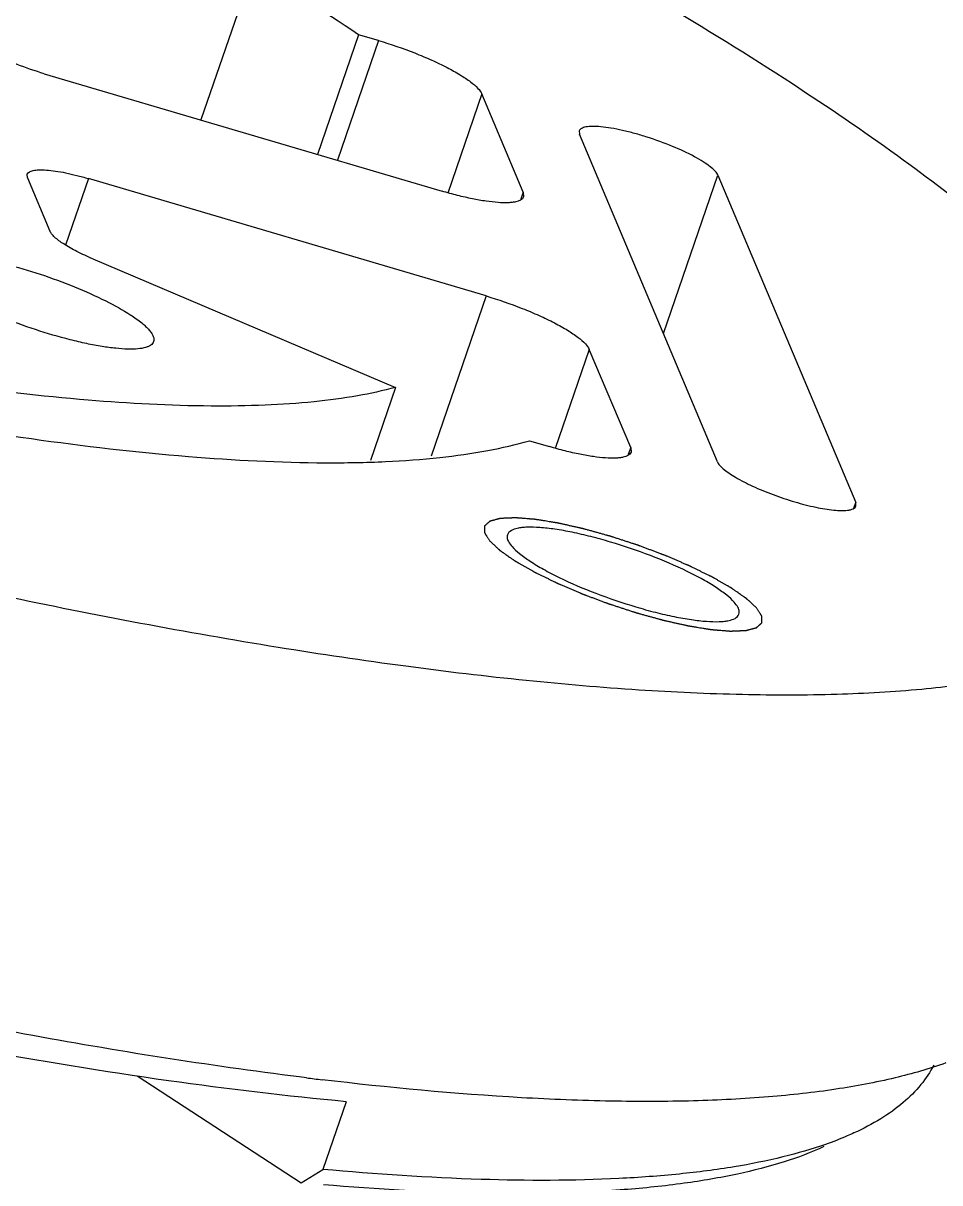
# Model space of a CAD drawing. Header units: millimetres. Extents: x 0 to 420, y 0 to 297.
# Drawn here: x 137.13 to 155.85, y 146.55 to 170.25 of the extents above; entities that cross this region are included whole.
import ezdxf

# ---------------------------------------------------------------- set-up
doc = ezdxf.new("R2010")
doc.units = ezdxf.units.MM
doc.header["$LTSCALE"] = 23.1
doc.layers.get('0').update_dxf_attribs({"linetype": 'CONTINUOUS'})
for name, color, linetype in [('3_ALL_AXES', 7, 'CONTINUOUS'), ('7_ALL_FEATURES', 7, 'CONTINUOUS'), ('AXIS', 7, 'CONTINUOUS')]:
    doc.layers.add(name, color=color, linetype=linetype)

msp = doc.modelspace()

# ---------------------------------------------------------------- linework, layer by layer
at = {"color": 7, "linetype": 'CONTINUOUS'}
for p, q in [((141.509, 170.461), (140.757, 168.269)), ((143.978, 170.012), (143.138, 167.565)), ((144.387, 169.892), (143.978, 170.012)), ((137.558, 169.214), (145.682, 166.814)), ((147.34, 166.793), (146.496, 168.8)), ((148.486, 168.046), (148.492, 167.976)), ((151.307, 161.285), (148.492, 167.976)), ((137.215, 167.089), (137.209, 167.159)), ((137.215, 167.089), (137.674, 165.997)), ((146.583, 164.673), (138.458, 167.073)), ((151.317, 167.141), (154.132, 160.451)), ((147.34, 166.793), (147.348, 166.699)), ((138.549, 165.431), (144.73, 162.806)), ((149.536, 161.574), (148.691, 163.581)), ((144.73, 162.806), (144.218, 161.314)), ((147.468, 161.716), (147.877, 161.595)), ((149.536, 161.574), (149.544, 161.481)), ((154.138, 160.38), (154.132, 160.451))]:
    msp.add_line(p, q, dxfattribs=at)
at = {"color": 9, "linetype": 'CONTINUOUS'}
for p, q in [((144.387, 169.892), (143.547, 167.445)), ((146.496, 168.8), (145.8, 166.773)), ((138.458, 167.073), (137.992, 165.714)), ((150.206, 163.903), (151.317, 167.141)), ((147.34, 166.793), (147.291, 166.649)), ((146.583, 164.673), (145.458, 161.397)), ((148.691, 163.581), (147.996, 161.555)), ((149.536, 161.574), (149.487, 161.431)), ((154.094, 160.34), (154.132, 160.451))]:
    msp.add_line(p, q, dxfattribs=at)
at = {"color": 7, "linetype": 'CONTINUOUS'}
for points, knots in [([(161.192, 159.264), (161.151, 159.145), (161.047, 158.912), (160.751, 158.466), (160.205, 157.962), (159.339, 157.48), (158.25, 157.094), (156.941, 156.804), (155.417, 156.61), (153.686, 156.513), (151.757, 156.513), (149.639, 156.612), (147.345, 156.808), (144.888, 157.101), (141.319, 157.632), (136.56, 158.534), (130.584, 159.932), (124.337, 161.643), (117.963, 163.627), (111.608, 165.839), (105.415, 168.229), (99.527, 170.743), (94.078, 173.321), (89.893, 175.533), (86.866, 177.3), (85.468, 178.175), (84.801, 178.61)], [0, 0, 0, 0, 0.004615, 0.009356, 0.019641, 0.031602, 0.045669, 0.062071, 0.080907, 0.1022, 0.125913, 0.151976, 0.180286, 0.21072, 0.243131, 0.313227, 0.389133, 0.469235, 0.551805, 0.635047, 0.71715, 0.796331, 0.870885, 0.939237, 0.970654, 1, 1, 1, 1]), ([(140.201, 175.878), (141.398, 175.318), (143.711, 174.2), (147.02, 172.476), (150.048, 170.767), (151.945, 169.595), (152.838, 169.012)], [0, 0, 0, 0, 0.275447, 0.535438, 0.777702, 1, 1, 1, 1]), ([(143.978, 170.012), (143.245, 170.504), (141.668, 171.494), (140.048, 172.409), (139.188, 172.874)], [0, 0, 0, 0, 0.474524, 1, 1, 1, 1]), ([(137.558, 169.214), (137.37, 169.269), (137.015, 169.391), (136.599, 169.574), (136.317, 169.73), (136.158, 169.836), (136.044, 169.932), (135.99, 170), (135.976, 170.032)], [0, 0, 0, 0, 0.32408, 0.624444, 0.752191, 0.858932, 0.941783, 1, 1, 1, 1]), ([(144.387, 169.892), (144.636, 169.818), (145.001, 169.692), (145.464, 169.499), (145.774, 169.35), (146.04, 169.203), (146.254, 169.062), (146.405, 168.934), (146.478, 168.843), (146.496, 168.8)], [0, 0, 0, 0, 0.324034, 0.480051, 0.624498, 0.752217, 0.858946, 0.941775, 1, 1, 1, 1]), ([(152.838, 169.012), (153.564, 168.539), (154.924, 167.611), (156.782, 166.199), (158.338, 164.848), (159.415, 163.741), (160.103, 162.89), (160.515, 162.3), (160.844, 161.733), (161.089, 161.189), (161.249, 160.669), (161.323, 160.173), (161.309, 159.702), (161.24, 159.404), (161.192, 159.264)], [0, 0, 0, 0, 0.193104, 0.366587, 0.519497, 0.651546, 0.709853, 0.76315, 0.811647, 0.855682, 0.895743, 0.932507, 0.966885, 1, 1, 1, 1]), ([(151.317, 167.141), (151.305, 167.171), (151.256, 167.234), (151.154, 167.324), (151.01, 167.422), (150.756, 167.568), (150.376, 167.743), (149.964, 167.893), (149.62, 167.995), (149.373, 168.057), (149.143, 168.103), (148.939, 168.131), (148.768, 168.141), (148.647, 168.133), (148.572, 168.115), (148.523, 168.094), (148.493, 168.067), (148.486, 168.046)], [0, 0, 0, 0, 0.031376, 0.07533, 0.131645, 0.199036, 0.35888, 0.535216, 0.622586, 0.70567, 0.781828, 0.848745, 0.904485, 0.94782, 0.96476, 0.978759, 1, 1, 1, 1]), ([(137.209, 167.159), (137.225, 167.204), (137.302, 167.233), (137.386, 167.246), (137.477, 167.252), (137.611, 167.248), (137.793, 167.227), (138, 167.19), (138.225, 167.138), (138.379, 167.096), (138.458, 167.073)], [0, 0, 0, 0, 0.110241, 0.153131, 0.202719, 0.321383, 0.464212, 0.627921, 0.808396, 1, 1, 1, 1]), ([(147.348, 166.699), (147.327, 166.64), (147.224, 166.6), (147.112, 166.583), (146.991, 166.574), (146.812, 166.58), (146.569, 166.608), (146.294, 166.657), (145.994, 166.726), (145.787, 166.783), (145.682, 166.814)], [0, 0, 0, 0, 0.110082, 0.152954, 0.202489, 0.321137, 0.46402, 0.627742, 0.808176, 1, 1, 1, 1]), ([(144.73, 162.806), (144.476, 162.735), (143.925, 162.616), (143.035, 162.498), (142.035, 162.431), (140.495, 162.41), (138.328, 162.527), (135.475, 162.861), (132.318, 163.391), (128.915, 164.108), (125.328, 165), (122.893, 165.69), (121.656, 166.061)], [0, 0, 0, 0, 0.033697, 0.071853, 0.114482, 0.16153, 0.268413, 0.391234, 0.528151, 0.67693, 0.835152, 1, 1, 1, 1]), ([(138.549, 165.431), (138.438, 165.478), (138.236, 165.571), (137.973, 165.718), (137.801, 165.84), (137.711, 165.933), (137.682, 165.976), (137.674, 165.997)], [0, 0, 0, 0, 0.342086, 0.632795, 0.854651, 0.9368, 1, 1, 1, 1]), ([(121.668, 165.356), (123.055, 164.937), (125.786, 164.157), (129.81, 163.151), (133.627, 162.343), (137.165, 161.747), (140.357, 161.374), (142.776, 161.248), (144.491, 161.277), (145.6, 161.357), (146.582, 161.495), (147.189, 161.634), (147.468, 161.716)], [0, 0, 0, 0, 0.165363, 0.324125, 0.473362, 0.610565, 0.73342, 0.840024, 0.886805, 0.929081, 0.966805, 1, 1, 1, 1]), ([(146.583, 164.673), (146.832, 164.599), (147.197, 164.474), (147.66, 164.28), (147.97, 164.132), (148.236, 163.984), (148.449, 163.843), (148.601, 163.715), (148.673, 163.624), (148.691, 163.581)], [0, 0, 0, 0, 0.324034, 0.480051, 0.624498, 0.752217, 0.858946, 0.941775, 1, 1, 1, 1]), ([(149.544, 161.481), (149.523, 161.421), (149.42, 161.382), (149.308, 161.365), (149.186, 161.356), (149.008, 161.362), (148.765, 161.389), (148.489, 161.438), (148.189, 161.507), (147.983, 161.564), (147.877, 161.595)], [0, 0, 0, 0, 0.110082, 0.152954, 0.202489, 0.321137, 0.46402, 0.627742, 0.808176, 1, 1, 1, 1]), ([(151.307, 161.285), (151.317, 161.26), (151.355, 161.208), (151.434, 161.133), (151.544, 161.051), (151.74, 160.928), (152.041, 160.775), (152.447, 160.608), (152.878, 160.464), (153.294, 160.356), (153.612, 160.301), (153.829, 160.287), (153.921, 160.29), (153.962, 160.294)], [0, 0, 0, 0, 0.027868, 0.065469, 0.112892, 0.16945, 0.305378, 0.461434, 0.623229, 0.77572, 0.904939, 0.957234, 1, 1, 1, 1]), ([(153.962, 160.294), (153.985, 160.297), (154.025, 160.304), (154.079, 160.321), (154.118, 160.346), (154.134, 160.369), (154.138, 160.38)], [0, 0, 0, 0, 0.334579, 0.605169, 0.82023, 1, 1, 1, 1])]:
    msp.add_open_spline(points, degree=3, knots=knots, dxfattribs=at)
at = {"color": 2, "linetype": 'CONTINUOUS'}
for points in [[(152.107, 158.301), (152.089, 158.317), (152.062, 158.341), (152.027, 158.374), (152.001, 158.398), (151.979, 158.418), (151.961, 158.435), (151.948, 158.447), (151.937, 158.457), (151.928, 158.465), (151.921, 158.471), (151.915, 158.477), (151.909, 158.482), (151.905, 158.486), (151.902, 158.489), (151.9, 158.491), (151.898, 158.492), (151.897, 158.494), (151.896, 158.495), (151.895, 158.495), (151.895, 158.495), (151.894, 158.496), (151.893, 158.496), (151.892, 158.497), (151.89, 158.499), (151.888, 158.5), (151.884, 158.503), (151.88, 158.505), (151.874, 158.51), (151.866, 158.515), (151.856, 158.522), (151.847, 158.529), (151.834, 158.538), (151.818, 158.549), (151.799, 158.562), (151.773, 158.58), (151.741, 158.602), (151.709, 158.624), (151.683, 158.642), (151.664, 158.655), (151.648, 158.667), (151.635, 158.675), (151.626, 158.682), (151.616, 158.689), (151.608, 158.694), (151.602, 158.699), (151.597, 158.702), (151.593, 158.705), (151.59, 158.707), (151.589, 158.708), (151.587, 158.709), (151.586, 158.71), (151.584, 158.711), (151.58, 158.713), (151.575, 158.716), (151.569, 158.719), (151.561, 158.724), (151.551, 158.73), (151.538, 158.737), (151.526, 158.744), (151.51, 158.753), (151.489, 158.765), (151.465, 158.779), (151.432, 158.797), (151.392, 158.821), (151.351, 158.844), (151.318, 158.863), (151.294, 158.877), (151.269, 158.891), (151.249, 158.902), (151.233, 158.912), (151.222, 158.917), (151.214, 158.922), (151.208, 158.926), (151.203, 158.928), (151.199, 158.93), (151.197, 158.932), (151.196, 158.933), (151.194, 158.933), (151.192, 158.935), (151.187, 158.937), (151.181, 158.94), (151.174, 158.943), (151.164, 158.948), (151.152, 158.954), (151.132, 158.964), (151.108, 158.976), (151.079, 158.99), (151.049, 159.004), (151.01, 159.023), (150.961, 159.047), (150.912, 159.071), (150.873, 159.09), (150.844, 159.105), (150.815, 159.119), (150.79, 159.131), (150.771, 159.141), (150.758, 159.147), (150.749, 159.151), (150.741, 159.155), (150.735, 159.158), (150.73, 159.16), (150.727, 159.162), (150.723, 159.164), (150.717, 159.166), (150.711, 159.169), (150.703, 159.172), (150.692, 159.177), (150.679, 159.183), (150.657, 159.192), (150.63, 159.203), (150.598, 159.217), (150.566, 159.231), (150.524, 159.249), (150.47, 159.272), (150.406, 159.299), (150.353, 159.322), (150.31, 159.34), (150.283, 159.351), (150.262, 159.361), (150.246, 159.367), (150.233, 159.373), (150.223, 159.377), (150.218, 159.379), (150.214, 159.381), (150.21, 159.383), (150.204, 159.385), (150.194, 159.388), (150.18, 159.394), (150.163, 159.4), (150.14, 159.409), (150.112, 159.419), (150.066, 159.436), (150.01, 159.457), (149.942, 159.483), (149.874, 159.508), (149.817, 159.53), (149.771, 159.547), (149.743, 159.557), (149.72, 159.566), (149.703, 159.572), (149.689, 159.577), (149.679, 159.581), (149.674, 159.583), (149.669, 159.585), (149.665, 159.586), (149.659, 159.588), (149.649, 159.591), (149.635, 159.596), (149.617, 159.602), (149.594, 159.609), (149.565, 159.619), (149.519, 159.634), (149.461, 159.653), (149.392, 159.675), (149.322, 159.698), (149.264, 159.717), (149.218, 159.732), (149.189, 159.741), (149.166, 159.749), (149.149, 159.754), (149.134, 159.759), (149.124, 159.762), (149.118, 159.764), (149.114, 159.766), (149.11, 159.767), (149.104, 159.768), (149.094, 159.771), (149.079, 159.775), (149.062, 159.78), (149.039, 159.786), (149.01, 159.794), (148.964, 159.807), (148.906, 159.823), (148.837, 159.842), (148.779, 159.858), (148.733, 159.871), (148.698, 159.881), (148.663, 159.89), (148.635, 159.898), (148.611, 159.904), (148.597, 159.908), (148.585, 159.912), (148.577, 159.914), (148.57, 159.916), (148.564, 159.917), (148.562, 159.918), (148.559, 159.919), (148.557, 159.919), (148.555, 159.92), (148.55, 159.921), (148.543, 159.922), (148.535, 159.924), (148.525, 159.927), (148.511, 159.93), (148.49, 159.934), (148.463, 159.94), (148.431, 159.948), (148.399, 159.955), (148.356, 159.964), (148.303, 159.976), (148.249, 159.988), (148.206, 159.998), (148.174, 160.005), (148.142, 160.012), (148.116, 160.018), (148.094, 160.023), (148.081, 160.026), (148.07, 160.028), (148.062, 160.03), (148.055, 160.032), (148.051, 160.033), (148.048, 160.033), (148.046, 160.034), (148.044, 160.034), (148.042, 160.034), (148.038, 160.035), (148.032, 160.036), (148.024, 160.037), (148.015, 160.039), (148.003, 160.041), (147.983, 160.044), (147.959, 160.048), (147.93, 160.052), (147.902, 160.057), (147.863, 160.063), (147.815, 160.071), (147.767, 160.079), (147.728, 160.085), (147.699, 160.09), (147.675, 160.094), (147.656, 160.097), (147.641, 160.099), (147.627, 160.101), (147.615, 160.103), (147.605, 160.105), (147.598, 160.106), (147.592, 160.107), (147.588, 160.108), (147.585, 160.108), (147.583, 160.108), (147.582, 160.108), (147.58, 160.109), (147.576, 160.109), (147.571, 160.109), (147.565, 160.11), (147.557, 160.111), (147.547, 160.111), (147.534, 160.112), (147.522, 160.113), (147.506, 160.115), (147.485, 160.116), (147.46, 160.118), (147.428, 160.121), (147.387, 160.124), (147.346, 160.128), (147.313, 160.13), (147.288, 160.132), (147.268, 160.134), (147.251, 160.135), (147.239, 160.136), (147.227, 160.137), (147.216, 160.138), (147.208, 160.139), (147.203, 160.139), (147.199, 160.139), (147.196, 160.14), (147.193, 160.14), (147.191, 160.14), (147.19, 160.14), (147.188, 160.14), (147.187, 160.14), (147.185, 160.14), (147.182, 160.14), (147.179, 160.14), (147.175, 160.14), (147.168, 160.139), (147.16, 160.139), (147.15, 160.139), (147.14, 160.138), (147.127, 160.138), (147.111, 160.137), (147.091, 160.136), (147.065, 160.135), (147.032, 160.134), (146.999, 160.133), (146.973, 160.131), (146.953, 160.131), (146.937, 160.13), (146.924, 160.129), (146.914, 160.129), (146.904, 160.129), (146.896, 160.128), (146.889, 160.128), (146.885, 160.128), (146.882, 160.128), (146.879, 160.128), (146.877, 160.128), (146.876, 160.127), (146.875, 160.127), (146.874, 160.127), (146.874, 160.127), (146.874, 160.127), (146.873, 160.127), (146.871, 160.127), (146.869, 160.126), (146.867, 160.126), (146.864, 160.125), (146.86, 160.124), (146.854, 160.122), (146.848, 160.12), (146.841, 160.119), (146.832, 160.116), (146.821, 160.113), (146.808, 160.11), (146.79, 160.105), (146.768, 160.099), (146.746, 160.093), (146.728, 160.089), (146.715, 160.085), (146.703, 160.082), (146.695, 160.08), (146.688, 160.078), (146.681, 160.076), (146.676, 160.075), (146.671, 160.074), (146.668, 160.073), (146.666, 160.072), (146.665, 160.072), (146.663, 160.071), (146.662, 160.071), (146.662, 160.071), (146.661, 160.071), (146.661, 160.071), (146.661, 160.07), (146.66, 160.07), (146.66, 160.069), (146.659, 160.069), (146.658, 160.068), (146.656, 160.066), (146.654, 160.064), (146.651, 160.062), (146.648, 160.059), (146.644, 160.056), (146.64, 160.051), (146.634, 160.046), (146.627, 160.04), (146.618, 160.032), (146.606, 160.022), (146.595, 160.012), (146.586, 160.004), (146.579, 159.997), (146.573, 159.992), (146.569, 159.988), (146.565, 159.985), (146.562, 159.982), (146.559, 159.98), (146.557, 159.977), (146.555, 159.976), (146.554, 159.975), (146.553, 159.974), (146.553, 159.974), (146.552, 159.973), (146.552, 159.973), (146.552, 159.973), (146.552, 159.973), (146.552, 159.972), (146.552, 159.972), (146.552, 159.971), (146.552, 159.97), (146.552, 159.968), (146.552, 159.967), (146.552, 159.964), (146.551, 159.96), (146.551, 159.956), (146.551, 159.952), (146.551, 159.946), (146.551, 159.939), (146.551, 159.931), (146.551, 159.919), (146.551, 159.905), (146.551, 159.891), (146.55, 159.88), (146.55, 159.871), (146.55, 159.864), (146.55, 159.858), (146.55, 159.854), (146.55, 159.85), (146.55, 159.846), (146.55, 159.844), (146.55, 159.842), (146.55, 159.84), (146.55, 159.839), (146.55, 159.838), (146.55, 159.838), (146.55, 159.837), (146.55, 159.837), (146.55, 159.837), (146.55, 159.836), (146.551, 159.836), (146.552, 159.835), (146.552, 159.833), (146.554, 159.831), (146.555, 159.829), (146.557, 159.826), (146.56, 159.821), (146.563, 159.816), (146.567, 159.81), (146.571, 159.803), (146.577, 159.794), (146.584, 159.784), (146.593, 159.769), (146.604, 159.751), (146.618, 159.73), (146.632, 159.709), (146.645, 159.687), (146.654, 159.673), (146.659, 159.666)], [(146.659, 159.666), (146.676, 159.65), (146.703, 159.625), (146.738, 159.593), (146.765, 159.568), (146.787, 159.548), (146.804, 159.532), (146.818, 159.52), (146.829, 159.51), (146.838, 159.501), (146.844, 159.495), (146.851, 159.489), (146.856, 159.484), (146.861, 159.48), (146.863, 159.478), (146.866, 159.476), (146.867, 159.474), (146.869, 159.473), (146.87, 159.472), (146.87, 159.471), (146.871, 159.471), (146.871, 159.471), (146.872, 159.47), (146.873, 159.469), (146.875, 159.468), (146.878, 159.466), (146.881, 159.464), (146.885, 159.461), (146.891, 159.457), (146.899, 159.451), (146.909, 159.444), (146.919, 159.438), (146.931, 159.429), (146.948, 159.418), (146.967, 159.404), (146.992, 159.387), (147.024, 159.364), (147.056, 159.342), (147.082, 159.324), (147.101, 159.311), (147.117, 159.3), (147.13, 159.291), (147.14, 159.284), (147.149, 159.278), (147.157, 159.272), (147.164, 159.268), (147.169, 159.264), (147.173, 159.262), (147.175, 159.26), (147.177, 159.259), (147.178, 159.258), (147.18, 159.257), (147.182, 159.256), (147.185, 159.254), (147.19, 159.251), (147.196, 159.247), (147.205, 159.243), (147.215, 159.237), (147.227, 159.23), (147.239, 159.223), (147.256, 159.213), (147.276, 159.202), (147.3, 159.188), (147.333, 159.169), (147.374, 159.146), (147.415, 159.123), (147.447, 159.104), (147.472, 159.09), (147.496, 159.076), (147.517, 159.064), (147.533, 159.055), (147.543, 159.049), (147.551, 159.044), (147.557, 159.041), (147.562, 159.038), (147.566, 159.036), (147.568, 159.035), (147.569, 159.034), (147.571, 159.033), (147.574, 159.032), (147.578, 159.03), (147.584, 159.027), (147.592, 159.023), (147.601, 159.018), (147.614, 159.012), (147.633, 159.003), (147.658, 158.991), (147.687, 158.977), (147.716, 158.962), (147.755, 158.943), (147.804, 158.919), (147.853, 158.895), (147.892, 158.876), (147.922, 158.862), (147.951, 158.847), (147.975, 158.835), (147.995, 158.826), (148.007, 158.82), (148.017, 158.815), (148.024, 158.811), (148.03, 158.808), (148.035, 158.806), (148.039, 158.804), (148.043, 158.803), (148.048, 158.8), (148.055, 158.797), (148.063, 158.794), (148.074, 158.789), (148.087, 158.784), (148.108, 158.775), (148.135, 158.763), (148.167, 158.75), (148.199, 158.736), (148.242, 158.718), (148.295, 158.695), (148.359, 158.668), (148.413, 158.645), (148.455, 158.626), (148.482, 158.615), (148.504, 158.606), (148.52, 158.599), (148.533, 158.593), (148.542, 158.589), (148.548, 158.587), (148.552, 158.585), (148.556, 158.584), (148.562, 158.582), (148.571, 158.578), (148.586, 158.573), (148.603, 158.566), (148.625, 158.558), (148.654, 158.547), (148.699, 158.53), (148.756, 158.509), (148.824, 158.484), (148.892, 158.458), (148.949, 158.437), (148.994, 158.42), (149.022, 158.409), (149.045, 158.401), (149.062, 158.394), (149.076, 158.389), (149.086, 158.385), (149.092, 158.383), (149.096, 158.382), (149.1, 158.38), (149.106, 158.378), (149.116, 158.375), (149.131, 158.37), (149.148, 158.365), (149.171, 158.357), (149.2, 158.348), (149.246, 158.333), (149.304, 158.314), (149.374, 158.291), (149.443, 158.269), (149.501, 158.25), (149.547, 158.235), (149.576, 158.225), (149.599, 158.218), (149.617, 158.212), (149.631, 158.208), (149.641, 158.204), (149.647, 158.202), (149.651, 158.201), (149.656, 158.2), (149.662, 158.198), (149.672, 158.195), (149.686, 158.191), (149.703, 158.187), (149.726, 158.18), (149.755, 158.172), (149.802, 158.159), (149.859, 158.143), (149.929, 158.124), (149.986, 158.108), (150.033, 158.096), (150.067, 158.086), (150.102, 158.076), (150.131, 158.068), (150.154, 158.062), (150.168, 158.058), (150.18, 158.055), (150.189, 158.052), (150.196, 158.05), (150.201, 158.049), (150.204, 158.048), (150.206, 158.048), (150.208, 158.047), (150.211, 158.047), (150.215, 158.046), (150.222, 158.044), (150.23, 158.042), (150.241, 158.04), (150.254, 158.037), (150.276, 158.032), (150.302, 158.026), (150.334, 158.019), (150.366, 158.012), (150.409, 158.002), (150.463, 157.99), (150.516, 157.978), (150.559, 157.969), (150.591, 157.962), (150.623, 157.954), (150.65, 157.948), (150.671, 157.944), (150.685, 157.941), (150.695, 157.938), (150.703, 157.936), (150.71, 157.935), (150.715, 157.934), (150.717, 157.933), (150.719, 157.933), (150.721, 157.933), (150.724, 157.932), (150.728, 157.932), (150.734, 157.931), (150.741, 157.929), (150.751, 157.928), (150.763, 157.926), (150.782, 157.923), (150.806, 157.919), (150.835, 157.914), (150.864, 157.91), (150.902, 157.903), (150.951, 157.896), (150.999, 157.888), (151.037, 157.882), (151.066, 157.877), (151.09, 157.873), (151.11, 157.87), (151.124, 157.867), (151.139, 157.865), (151.151, 157.863), (151.16, 157.862), (151.167, 157.86), (151.173, 157.86), (151.178, 157.859), (151.18, 157.858), (151.182, 157.858), (151.183, 157.858), (151.185, 157.858), (151.189, 157.858), (151.194, 157.857), (151.2, 157.857), (151.209, 157.856), (151.219, 157.855), (151.231, 157.854), (151.243, 157.853), (151.26, 157.852), (151.28, 157.85), (151.305, 157.848), (151.338, 157.846), (151.379, 157.842), (151.42, 157.839), (151.453, 157.836), (151.477, 157.834), (151.498, 157.833), (151.514, 157.831), (151.527, 157.83), (151.539, 157.829), (151.549, 157.828), (151.557, 157.828), (151.562, 157.827), (151.567, 157.827), (151.57, 157.827), (151.572, 157.827), (151.574, 157.826), (151.576, 157.826), (151.577, 157.826), (151.579, 157.826), (151.581, 157.826), (151.583, 157.827), (151.587, 157.827), (151.591, 157.827), (151.597, 157.827), (151.605, 157.827), (151.615, 157.828), (151.625, 157.828), (151.638, 157.829), (151.655, 157.829), (151.674, 157.83), (151.701, 157.831), (151.733, 157.833), (151.766, 157.834), (151.792, 157.835), (151.812, 157.836), (151.829, 157.837), (151.842, 157.837), (151.852, 157.837), (151.861, 157.838), (151.87, 157.838), (151.876, 157.838), (151.88, 157.839), (151.884, 157.839), (151.886, 157.839), (151.888, 157.839), (151.89, 157.839), (151.89, 157.839), (151.891, 157.839), (151.891, 157.839), (151.892, 157.839), (151.893, 157.84), (151.894, 157.84), (151.896, 157.84), (151.898, 157.841), (151.901, 157.842), (151.905, 157.843), (151.911, 157.844), (151.918, 157.846), (151.924, 157.848), (151.933, 157.85), (151.944, 157.853), (151.958, 157.857), (151.975, 157.861), (151.998, 157.867), (152.02, 157.873), (152.038, 157.878), (152.051, 157.881), (152.062, 157.884), (152.071, 157.887), (152.078, 157.889), (152.084, 157.89), (152.09, 157.892), (152.094, 157.893), (152.097, 157.894), (152.099, 157.894), (152.101, 157.895), (152.102, 157.895), (152.103, 157.895), (152.104, 157.896), (152.104, 157.896), (152.104, 157.896), (152.105, 157.896), (152.105, 157.897), (152.106, 157.897), (152.107, 157.898), (152.108, 157.899), (152.109, 157.9), (152.112, 157.902), (152.114, 157.905), (152.118, 157.908), (152.121, 157.911), (152.126, 157.915), (152.132, 157.92), (152.138, 157.926), (152.148, 157.934), (152.159, 157.945), (152.17, 157.955), (152.18, 157.963), (152.186, 157.969), (152.192, 157.974), (152.197, 157.978), (152.2, 157.981), (152.204, 157.984), (152.206, 157.987), (152.209, 157.989), (152.21, 157.99), (152.211, 157.991), (152.212, 157.992), (152.213, 157.993), (152.213, 157.993), (152.214, 157.993), (152.214, 157.994), (152.214, 157.994), (152.214, 157.994), (152.214, 157.995), (152.214, 157.996), (152.214, 157.997), (152.214, 157.998), (152.214, 158), (152.214, 158.003), (152.214, 158.006), (152.214, 158.011), (152.214, 158.015), (152.214, 158.02), (152.214, 158.028), (152.214, 158.036), (152.215, 158.047), (152.215, 158.061), (152.215, 158.076), (152.215, 158.087), (152.215, 158.095), (152.215, 158.102), (152.215, 158.108), (152.215, 158.112), (152.215, 158.117), (152.215, 158.12), (152.216, 158.123), (152.216, 158.125), (152.216, 158.126), (152.216, 158.127), (152.216, 158.128), (152.216, 158.129), (152.216, 158.129), (152.216, 158.129), (152.215, 158.13), (152.215, 158.13), (152.215, 158.131), (152.214, 158.132), (152.213, 158.133), (152.212, 158.135), (152.21, 158.137), (152.208, 158.141), (152.205, 158.145), (152.202, 158.151), (152.199, 158.156), (152.194, 158.163), (152.188, 158.172), (152.182, 158.183), (152.172, 158.197), (152.161, 158.215), (152.147, 158.236), (152.134, 158.258), (152.12, 158.279), (152.111, 158.294), (152.107, 158.301)]]:
    msp.add_open_spline(points, degree=3, knots=[0, 0, 0, 0, 0.015625, 0.023438, 0.03125, 0.039062, 0.042969, 0.046875, 0.050781, 0.052734, 0.054688, 0.056641, 0.058594, 0.05957, 0.060547, 0.061035, 0.061523, 0.062012, 0.062256, 0.062378, 0.0625, 0.062622, 0.062744, 0.062988, 0.063477, 0.063965, 0.064453, 0.06543, 0.066406, 0.068359, 0.070312, 0.072266, 0.074219, 0.078125, 0.082031, 0.085938, 0.09375, 0.101562, 0.105469, 0.109375, 0.113281, 0.115234, 0.117188, 0.119141, 0.121094, 0.12207, 0.123047, 0.124023, 0.124512, 0.124756, 0.125, 0.125244, 0.125488, 0.125977, 0.126953, 0.12793, 0.128906, 0.130859, 0.132812, 0.134766, 0.136719, 0.140625, 0.144531, 0.148438, 0.15625, 0.164062, 0.167969, 0.171875, 0.175781, 0.179688, 0.181641, 0.183594, 0.18457, 0.185547, 0.186523, 0.187012, 0.187256, 0.1875, 0.187744, 0.187988, 0.188477, 0.189453, 0.19043, 0.191406, 0.193359, 0.195312, 0.199219, 0.203125, 0.207031, 0.210938, 0.21875, 0.226562, 0.230469, 0.234375, 0.238281, 0.242188, 0.244141, 0.246094, 0.24707, 0.248047, 0.249023, 0.249512, 0.25, 0.250488, 0.250977, 0.251953, 0.25293, 0.253906, 0.255859, 0.257812, 0.261719, 0.265625, 0.269531, 0.273438, 0.28125, 0.289062, 0.296875, 0.300781, 0.304688, 0.306641, 0.308594, 0.310547, 0.311523, 0.312012, 0.3125, 0.312988, 0.313477, 0.314453, 0.316406, 0.318359, 0.320312, 0.324219, 0.328125, 0.335938, 0.34375, 0.351562, 0.359375, 0.363281, 0.367188, 0.369141, 0.371094, 0.373047, 0.374023, 0.374512, 0.375, 0.375488, 0.375977, 0.376953, 0.378906, 0.380859, 0.382812, 0.386719, 0.390625, 0.398438, 0.40625, 0.414062, 0.421875, 0.425781, 0.429688, 0.431641, 0.433594, 0.435547, 0.436523, 0.437012, 0.4375, 0.437988, 0.438477, 0.439453, 0.441406, 0.443359, 0.445312, 0.449219, 0.453125, 0.460938, 0.46875, 0.476562, 0.480469, 0.484375, 0.488281, 0.492188, 0.494141, 0.496094, 0.49707, 0.498047, 0.499023, 0.499512, 0.499756, 0.5, 0.500244, 0.500488, 0.500977, 0.501953, 0.50293, 0.503906, 0.505859, 0.507812, 0.511719, 0.515625, 0.519531, 0.523438, 0.53125, 0.539062, 0.542969, 0.546875, 0.550781, 0.554688, 0.556641, 0.558594, 0.55957, 0.560547, 0.561523, 0.562012, 0.562256, 0.5625, 0.562744, 0.562988, 0.563477, 0.564453, 0.56543, 0.566406, 0.568359, 0.570312, 0.574219, 0.578125, 0.582031, 0.585938, 0.59375, 0.601562, 0.605469, 0.609375, 0.613281, 0.615234, 0.617188, 0.619141, 0.621094, 0.62207, 0.623047, 0.624023, 0.624512, 0.624756, 0.625, 0.625244, 0.625488, 0.625977, 0.626953, 0.62793, 0.628906, 0.630859, 0.632812, 0.634766, 0.636719, 0.640625, 0.644531, 0.648438, 0.65625, 0.664062, 0.667969, 0.671875, 0.675781, 0.677734, 0.679688, 0.681641, 0.683594, 0.68457, 0.685547, 0.686035, 0.686523, 0.687012, 0.687256, 0.6875, 0.687744, 0.687988, 0.688477, 0.688965, 0.689453, 0.69043, 0.691406, 0.693359, 0.695312, 0.697266, 0.699219, 0.703125, 0.707031, 0.710938, 0.71875, 0.726562, 0.730469, 0.734375, 0.738281, 0.740234, 0.742188, 0.744141, 0.746094, 0.74707, 0.748047, 0.748535, 0.749023, 0.749512, 0.749756, 0.749878, 0.75, 0.750122, 0.750244, 0.750488, 0.750977, 0.751465, 0.751953, 0.75293, 0.753906, 0.755859, 0.757812, 0.759766, 0.761719, 0.765625, 0.769531, 0.773438, 0.78125, 0.789062, 0.792969, 0.796875, 0.800781, 0.802734, 0.804688, 0.806641, 0.808594, 0.80957, 0.810547, 0.811035, 0.811523, 0.812012, 0.812256, 0.812378, 0.8125, 0.812622, 0.812744, 0.812988, 0.813477, 0.813965, 0.814453, 0.81543, 0.816406, 0.818359, 0.820312, 0.822266, 0.824219, 0.828125, 0.832031, 0.835938, 0.84375, 0.851562, 0.855469, 0.859375, 0.863281, 0.865234, 0.867188, 0.869141, 0.871094, 0.87207, 0.873047, 0.873535, 0.874023, 0.874512, 0.874756, 0.874878, 0.875, 0.875122, 0.875244, 0.875488, 0.875977, 0.876465, 0.876953, 0.87793, 0.878906, 0.880859, 0.882812, 0.884766, 0.886719, 0.890625, 0.894531, 0.898438, 0.90625, 0.914062, 0.917969, 0.921875, 0.925781, 0.927734, 0.929688, 0.931641, 0.933594, 0.93457, 0.935547, 0.936035, 0.936523, 0.937012, 0.937256, 0.937378, 0.9375, 0.937622, 0.937744, 0.937988, 0.938477, 0.938965, 0.939453, 0.94043, 0.941406, 0.943359, 0.945312, 0.947266, 0.949219, 0.953125, 0.957031, 0.960938, 0.96875, 0.976562, 0.984375, 0.992188, 1, 1, 1, 1], dxfattribs=at)
at = {"layer": '3_ALL_AXES', "color": 7, "linetype": 'CONTINUOUS'}
for points, knots in [([(151.653, 158.414), (151.607, 158.467), (151.488, 158.573), (151.272, 158.726), (151.001, 158.887), (150.557, 159.116), (149.93, 159.383), (149.268, 159.608), (148.731, 159.757), (148.352, 159.845), (148.003, 159.908), (147.696, 159.944), (147.47, 159.952), (147.316, 159.941), (147.175, 159.92), (147.044, 159.87), (147.018, 159.795)], [0, 0, 0, 0, 0.041659, 0.094761, 0.158217, 0.230495, 0.393401, 0.565391, 0.648715, 0.727075, 0.798299, 0.860484, 0.912105, 0.933656, 0.952287, 1, 1, 1, 1]), ([(147.018, 159.795), (147.013, 159.779), (147.007, 159.729), (147.041, 159.642), (147.085, 159.583), (147.113, 159.552)], [0, 0, 0, 0, 0.191672, 0.537552, 1, 1, 1, 1]), ([(147.113, 159.552), (147.159, 159.5), (147.277, 159.393), (147.493, 159.241), (147.765, 159.079), (148.208, 158.851), (148.835, 158.584), (149.497, 158.358), (150.035, 158.209), (150.414, 158.121), (150.762, 158.059), (151.07, 158.023), (151.295, 158.015), (151.45, 158.026), (151.591, 158.047), (151.721, 158.096), (151.747, 158.172)], [0, 0, 0, 0, 0.041659, 0.094761, 0.158217, 0.230495, 0.393401, 0.565391, 0.648715, 0.727075, 0.798299, 0.860484, 0.912105, 0.933656, 0.952287, 1, 1, 1, 1]), ([(151.747, 158.172), (151.753, 158.188), (151.758, 158.238), (151.725, 158.325), (151.68, 158.383), (151.653, 158.414)], [0, 0, 0, 0, 0.191672, 0.537552, 1, 1, 1, 1])]:
    msp.add_open_spline(points, degree=3, knots=knots, dxfattribs=at)
at = {"layer": '7_ALL_FEATURES', "color": 7, "linetype": 'CONTINUOUS'}
for p, q in [((139.457, 148.738), (142.806, 146.553)), ((142.913, 148.698), (142.766, 148.716)), ((143.726, 148.211), (143.25, 146.828)), ((142.806, 146.553), (143.25, 146.828))]:
    msp.add_line(p, q, dxfattribs=at)
msp.add_arc((152.828, 228.937), 80.849, 262.95545, 263.18529, dxfattribs=at)
for points, knots in [([(142.766, 148.716), (140.886, 148.952), (136.942, 149.581), (130.832, 150.869), (124.339, 152.525), (117.631, 154.508), (110.878, 156.767), (104.254, 159.246), (97.928, 161.88), (93.867, 163.763), (91.919, 164.724)], [0, 0, 0, 0, 0.106201, 0.223786, 0.349987, 0.481764, 0.615909, 0.749143, 0.878215, 1, 1, 1, 1]), ([(143.726, 148.211), (142.512, 148.323), (139.972, 148.628), (137.449, 149.043), (136.132, 149.283)], [0, 0, 0, 0, 0.476631, 1, 1, 1, 1]), ([(155.973, 149.002), (155.633, 148.88), (154.891, 148.668), (153.68, 148.442), (152.304, 148.29), (150.771, 148.213), (149.085, 148.21), (146.552, 148.312), (144.586, 148.497), (143.235, 148.659)], [0, 0, 0, 0, 0.084234, 0.180076, 0.287815, 0.407469, 0.538879, 0.681734, 1, 1, 1, 1]), ([(155.728, 148.96), (155.655, 148.818), (155.469, 148.539), (155.1, 148.171), (154.636, 147.841), (154.284, 147.657), (154.095, 147.571)], [0, 0, 0, 0, 0.219999, 0.455475, 0.713684, 1, 1, 1, 1]), ([(154.095, 147.571), (154.049, 147.55), (153.859, 147.466), (153.666, 147.391), (153.517, 147.339)], [0, 0, 0, 0, 0.241255, 1, 1, 1, 1]), ([(153.517, 147.339), (153.232, 147.239), (152.615, 147.061), (151.616, 146.862), (150.497, 146.718), (148.773, 146.594), (146.34, 146.594), (144.326, 146.729), (143.25, 146.828)], [0, 0, 0, 0, 0.087693, 0.18594, 0.294986, 0.414892, 0.68685, 1, 1, 1, 1]), ([(153.484, 147.292), (153.221, 147.171), (152.64, 146.955), (151.682, 146.71), (150.588, 146.524), (149.362, 146.399), (148.007, 146.334), (145.957, 146.33), (144.361, 146.421), (143.26, 146.513)], [0, 0, 0, 0, 0.083996, 0.179301, 0.286421, 0.405548, 0.536688, 0.679697, 1, 1, 1, 1])]:
    msp.add_open_spline(points, degree=3, knots=knots, dxfattribs=at)
at = {"layer": 'AXIS', "color": 7, "linetype": 'CONTINUOUS'}
for points, knots in [([(135.061, 165.363), (135.071, 165.391), (135.104, 165.43), (135.164, 165.463), (135.252, 165.494), (135.394, 165.515), (135.598, 165.519), (135.844, 165.501), (136.125, 165.463), (136.436, 165.404), (136.891, 165.297), (137.478, 165.124), (138.164, 164.874), (138.784, 164.597), (139.16, 164.391), (139.324, 164.284)], [0, 0, 0, 0, 0.019392, 0.031364, 0.045439, 0.08067, 0.125682, 0.18008, 0.242949, 0.31308, 0.389021, 0.551736, 0.717127, 0.870882, 1, 1, 1, 1]), ([(139.79, 163.74), (139.78, 163.712), (139.747, 163.673), (139.686, 163.64), (139.599, 163.609), (139.456, 163.588), (139.252, 163.584), (139.007, 163.602), (138.726, 163.64), (138.415, 163.699), (137.96, 163.806), (137.373, 163.979), (136.687, 164.229), (136.067, 164.506), (135.691, 164.713), (135.527, 164.819)], [0, 0, 0, 0, 0.019392, 0.031364, 0.045439, 0.08067, 0.125682, 0.18008, 0.242949, 0.31308, 0.389021, 0.551736, 0.717127, 0.870882, 1, 1, 1, 1]), ([(139.324, 164.284), (139.401, 164.234), (139.534, 164.139), (139.677, 164.01), (139.752, 163.913), (139.785, 163.851), (139.8, 163.792), (139.795, 163.756), (139.79, 163.74)], [0, 0, 0, 0, 0.366717, 0.651997, 0.763619, 0.856091, 0.932744, 1, 1, 1, 1])]:
    msp.add_open_spline(points, degree=3, knots=knots, dxfattribs=at)

doc.saveas('drawing.dxf')
